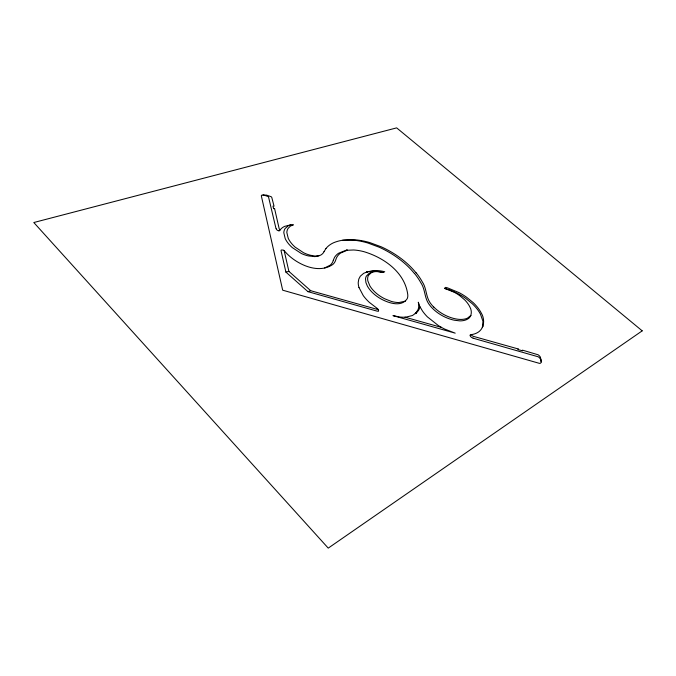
<?xml version="1.0" encoding="UTF-8"?>
<svg xmlns="http://www.w3.org/2000/svg" width="676" height="676" viewBox="0 0 676 676"><rect width="100%" height="100%" fill="white"/><g stroke="black" fill="none" stroke-linecap="round" stroke-linejoin="round"><path stroke-width="1.01" d="M471.231 334.654A2.839 1.682 30.2 0 0 471.611 335.169L471.831 335.38A3.211 1.901 30.2 0 0 473.394 336.352L518.179 348.943L518.129 349.576L522.447 350.793L522.472 350.151L538.028 354.756A4.85 2.788 32.7 0 1 538.983 355.432L540.293 356.92L540.994 359.691M482.427 327.032L482.96 321.303L480.467 314.146A35.541 20.905 28.8 0 0 472.372 303.811L465.747 298.412A42.394 25.08 28.8 0 0 458.243 293.773L450.368 290.181L444.504 288.356L445.645 287.368L447.554 287.875L459.207 292.7A41.675 24.59 28.8 0 1 466.609 297.271L473.141 302.586A34.78 20.407 28.8 0 1 475.921 305.442A35.101 20.601 28.8 0 1 481.126 312.777C484.675 318.413 484.734 326.559 479.537 331.189A30.09 17.635 29 0 1 473.082 334.307L471.071 334.679A2.163 1.284 30.2 0 0 470.251 335.178M333.302 260.336L334.392 257.657A33.572 19.883 24.7 0 1 338.448 253.323C343.56 251.007 354.613 247.272 340.56 253.061A33.318 19.697 24.8 0 0 336.403 258.046L335.786 259.761A26.33 15.59 22.3 0 1 332.778 264.502C320.492 272.91 304.056 266.995 293.114 259.018A38.135 22.376 22.3 0 1 285.441 252.089L283.988 250.492A2.755 1.648 21 0 0 283.252 250.061L281.3 250.002A2.087 1.251 21 0 0 281.072 250.847L285.906 272.098L307.96 291.66L376.718 311.036A1.943 1.191 26 0 0 378.239 310.985M482.292 327.378L482.917 325.84L482.41 327.083M324.015 251.675L325.984 248.481M414.641 273.594A67.169 40.349 24.9 0 1 420.818 282.703C425.136 288.939 424.393 297.11 428.432 303.397A26.896 15.616 28.5 0 0 454.424 320.23L459.773 320.872A22.046 12.836 28.6 0 0 462.223 320.754A23.018 13.402 28.6 0 0 467.048 319.393C471.806 317.399 472.304 311.163 469.938 307.124A24.674 14.399 28.6 0 0 467.285 302.831A24.344 14.204 28.6 0 0 464.471 299.662L459.807 295.725A29.229 17.128 28.5 0 0 454.433 292.319L444.504 288.356M470.386 316.36L470.918 315.422L467.446 318.176A23.001 13.359 28.6 0 1 462.697 319.342A22.35 12.988 28.6 0 1 458.658 319.325L456.951 319.114A26.356 15.269 28.5 0 1 433.815 307.073M416.45 312.642L412.436 315.531L405.955 317.112A29.313 17.593 26.3 0 1 399.677 316.993L392.967 315.616L455.21 333.158L444.58 329.035A42.233 24.564 28.7 0 1 438.344 325.545L427.393 316.867A38.397 22.401 28.7 0 1 422.432 310.926L419.737 306.355L418.3 302.223A29.085 17.491 26.3 0 1 418.131 309.447L415.808 313.182L416.762 312.371A26.415 15.835 26.4 0 0 419.965 306.811M415.934 313.089L415.25 313.681L416.762 312.371M371.944 272.098L368.437 275.36A20.466 12.143 25.8 0 0 367.862 280.954L369.789 285.72A26.254 15.54 26 0 0 375.045 292.15L376.76 293.654A26.296 15.565 26 0 0 384.737 298.792L391.235 301.369A20.669 12.286 26.1 0 0 398.832 302.552L405.473 301.133M382.861 272.521L384.762 271.769A28.806 17.23 25.9 0 0 374.58 270.501L367.693 271.727L372.544 271.22A29.144 17.466 25.9 0 1 381.661 272.225L382.861 272.521A20.229 12.05 25.7 0 0 374.8 271.651L369.409 273.062L366.341 276.138A20.66 12.286 25.8 0 0 365.53 278.935L365.936 282.636L367.372 286.092A26.913 15.962 26 0 0 381.01 298.944C388.607 303.076 401.426 307.512 407.231 298.674A20.618 12.303 26 0 0 407.653 293.849C404.493 272.048 383.833 257.64 364.094 251.725A36.504 21.683 24.8 0 0 353.658 249.985L346.585 250.289M366.333 272.208L368.082 271.591M358.964 287.444A31.012 18.548 26 0 1 358.229 282.407L358.804 279.061L360.316 276.197L363.705 273.307L367.643 271.744L366.764 272.048M307.96 291.66L310.707 290.714L378.425 309.718M324.641 267.966L330.26 265.136A26.541 15.751 22.1 0 0 333.293 260.328M318.962 255.976L315.016 256.06L310.368 255.241A21.64 12.667 22.1 0 1 303.575 252.74L295.049 247.061A29.338 17.077 22.3 0 1 288.246 238.366L286.844 232.569A22.671 13.216 22 0 1 287.131 230.617A23.145 13.495 22 0 1 288.179 228.319L290.393 226.097L293.384 224.812L288.534 225.581L285.171 228.48A23.483 13.714 21.9 0 0 284.114 230.803A23.035 13.452 21.9 0 0 283.819 232.781L285.213 238.636A29.736 17.339 22.2 0 0 292.285 247.593L301.344 253.5A21.319 12.506 22 0 0 308.467 255.942L314.957 256.635L320.483 255.224A18.945 11.146 22 0 0 324.007 251.675M285.906 272.098L288.897 271.397L310.707 290.714M345.791 250.424L346.796 250.238M289.894 225.083L291.424 224.888M416.027 272.842A64.71 38.726 25 0 0 381.222 246.808L369.856 242.608A51.537 30.513 25 0 0 357.224 240.005C349.264 239.143 340.898 239.642 333.471 242.794A45.951 27.133 24.8 0 0 325.984 248.481M342.504 240.293L354.985 240.318A52.035 30.876 24.9 0 1 367.761 242.971L379.261 247.239A65.792 39.478 24.9 0 1 414.506 273.619M290.426 224.931L284.748 226.333A24.623 14.45 21.8 0 0 279.839 230.347A1.673 0.98 20.7 0 1 279.011 230.753M280.143 229.891L280.05 229.823A2.898 1.69 20.8 0 1 279.154 228.615L274.591 208.631L273.552 208.597L272.986 206.121L274.034 206.163L271.744 197.316A4.318 2.425 20.2 0 0 271.16 196.724L266.707 195.17A2.129 1.191 20.1 0 0 266.234 195.094L261.671 195.195A3.228 1.808 20 0 0 261.325 195.846L282.678 290.181L539.414 363.358A4.191 2.417 32.8 0 0 540.428 363.206L541.239 362.412L541.037 359.928M273.501 208.377L274.591 208.631M405.034 317.188L441.436 327.404M473.09 338.194L538.172 356.784A4.943 2.848 32.7 0 1 539.144 357.469L540.47 358.981L541.189 361.795M377.14 308.366L369.383 302.409A39.225 23.356 26.3 0 1 363.291 295.657L358.964 287.444M518.179 348.943L518.348 349.636M284.165 250.644L288.897 271.397M276.028 228.691L268.558 197.079A4.394 2.467 20 0 0 267.966 196.488L263.471 194.916A2.087 1.175 20 0 0 262.989 194.84M377.081 308.467A2.45 1.513 25.9 0 1 378.349 311.053M473.048 338.042A2.704 1.605 30.2 0 1 470.124 335.119M433.738 307.107A26.406 15.303 28.5 0 1 429.775 302.214C425.787 296.012 426.522 287.951 422.255 281.799A66.096 39.605 25 0 0 416.162 272.817M279.036 230.854A2.425 1.42 20.7 0 1 276.264 228.75M642.2 330.843L328.24 548.126L33.8 222.522L396.66 127.874L642.2 330.843"/></g></svg>
